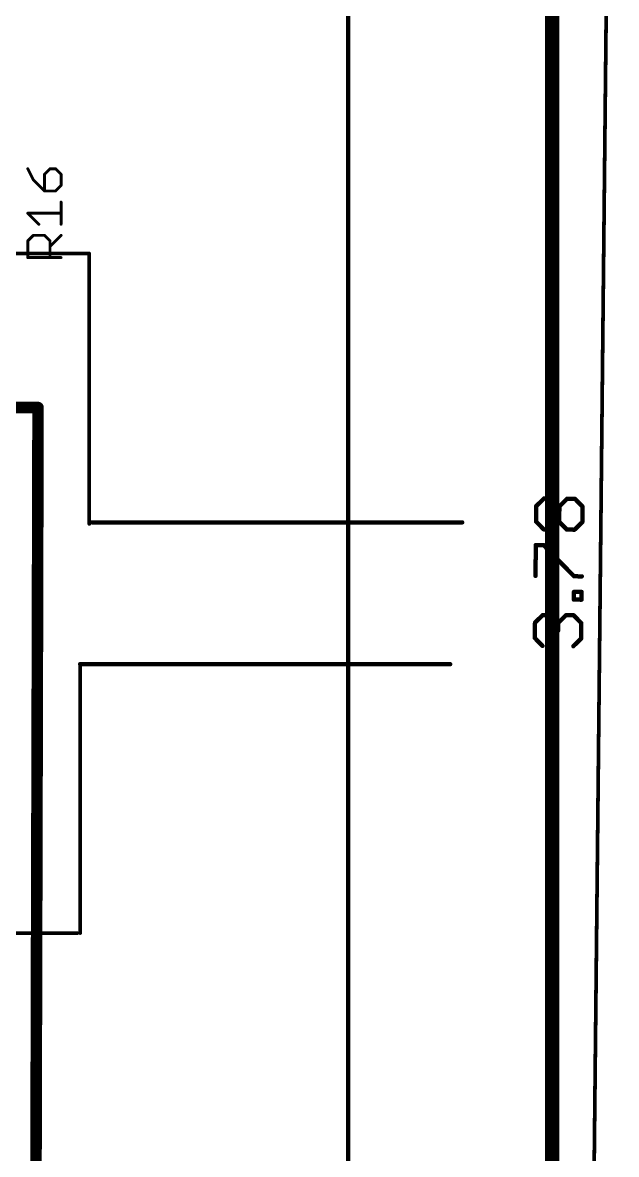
# Model space of a CAD drawing. Extents: x -18 to 155, y -13 to 99.
# Drawn here: x 132.56 to 153.42, y 28.67 to 68.42 of the extents above; entities that cross this region are included whole.
import ezdxf

# ---------------------------------------------------------------- set-up
doc = ezdxf.new("R2010")
doc.units = 0
for name, color, linetype in [('1', 22, 'CONTINUOUS'), ('20', 253, 'CONTINUOUS'), ('21', 253, 'CONTINUOUS'), ('25', 253, 'CONTINUOUS'), ('51', 253, 'CONTINUOUS')]:
    doc.layers.add(name, color=color, linetype=linetype)

msp = doc.modelspace()

# ---------------------------------------------------------------- linework, layer by layer
at = {"layer": '1'}
for points, const_width in [([(151.16, 98.97), (151.16, -1.97)], 0.5), ([(116, 55), (133.1, 54.9)], 0.4064), ([(133.1, 54.9), (133, 17.6)], 0.4064)]:
    msp.add_lwpolyline(points, dxfattribs=dict(at, const_width=const_width))
at = {"layer": '1', "const_width": 0.2032}
for points in [[(133.2016, 54.8997, 1), (132.9984, 54.9003)], [(133.0994, 54.7984, 1), (133.1006, 55.0016)]]:
    msp.add_lwpolyline(points, format="xyb", dxfattribs=at)
at = {"layer": '20', "const_width": 0.1524}
msp.add_lwpolyline([(144, 97), (144, 1)], dxfattribs=at)
at = {"layer": '21'}
for points, const_width in [([(117.1, 60.31), (134.9, 60.31)], 0.127), ([(134.9, 60.31), (134.9, 50.81)], 0.127), ([(135.001, 50.865), (148.001, 50.865)], 0.1524), ([(147.579, 45.885), (134.579, 45.885)], 0.1524), ([(134.58, 36.44), (134.58, 45.838)], 0.127), ([(134.48, 36.44), (116.68, 36.44)], 0.127)]:
    msp.add_lwpolyline(points, dxfattribs=dict(at, const_width=const_width))
for points, const_width in [([(134.9317, 60.31, 1), (134.8683, 60.31)], 0.0635), ([(134.9, 60.2782, 1), (134.9, 60.3418)], 0.0635), ([(135.001, 50.9031, 1), (135.001, 50.8269)], 0.0762), ([(148.001, 50.8269, 1), (148.001, 50.9031)], 0.0762), ([(134.8683, 50.81, 1), (134.9317, 50.81)], 0.0635), ([(134.579, 45.9231, 1), (134.579, 45.8469)], 0.0762), ([(134.6118, 45.838, 1), (134.5483, 45.838)], 0.0635), ([(147.579, 45.8469, 1), (147.579, 45.9231)], 0.0762), ([(134.48, 36.4083, 1), (134.48, 36.4718)], 0.0635), ([(134.5483, 36.44, 1), (134.6118, 36.44)], 0.0635)]:
    msp.add_lwpolyline(points, format="xyb", dxfattribs=dict(at, const_width=const_width))
at = {"layer": '25', "const_width": 0.1016}
for points in [[(132.7398, 63.286), (132.9347, 62.8962)], [(133.5194, 63.286), (133.3245, 63.0911)], [(133.7143, 63.286), (133.5194, 63.286)], [(133.9092, 63.0911), (133.7143, 63.286)], [(132.9347, 62.8962), (133.3245, 62.5064)], [(133.3245, 63.0911), (133.3245, 62.5064)], [(133.9092, 62.7013), (133.9092, 63.0911)], [(133.3245, 62.5064), (133.7143, 62.5064)], [(133.7143, 62.5064), (133.9092, 62.7013)], [(133.9092, 61.337), (133.9092, 62.1166)], [(133.1296, 61.337), (132.7398, 61.7268)], [(132.7398, 61.7268), (133.9092, 61.7268)], [(132.7398, 60.7523), (132.9347, 60.9472)], [(132.9347, 60.9472), (133.3245, 60.9472)], [(133.3245, 60.9472), (133.5194, 60.7523)], [(133.5194, 60.5574), (133.9092, 60.9472)], [(132.7398, 60.1676), (132.7398, 60.7523)], [(133.5194, 60.7523), (133.5194, 60.1676)], [(133.9092, 60.1676), (132.7398, 60.1676)]]:
    msp.add_lwpolyline(points, dxfattribs=at)
at = {"layer": '25', "const_width": 0.0508}
for points in [[(132.7625, 63.2974, 1), (132.7171, 63.2746)], [(133.5194, 63.3114, 1), (133.5194, 63.2606)], [(133.5374, 63.268, 1), (133.5014, 63.304)], [(133.7323, 63.304, 1), (133.6963, 63.268)], [(133.7143, 63.2606, 1), (133.7143, 63.3114)], [(132.9527, 62.9142, 1), (132.9167, 62.8782)], [(132.912, 62.8848, 1), (132.9574, 62.9076)], [(133.3065, 63.1091, 1), (133.3425, 63.0731)], [(133.3499, 63.0911, 1), (133.2991, 63.0911)], [(133.9346, 63.0911, 1), (133.8838, 63.0911)], [(133.8912, 63.0731, 1), (133.9272, 63.1091)], [(133.3245, 62.5318, 1), (133.3245, 62.481)], [(133.2991, 62.5064, 1), (133.3499, 62.5064)], [(133.3065, 62.4884, 1), (133.3425, 62.5244)], [(133.6963, 62.5244, 1), (133.7323, 62.4884)], [(133.7143, 62.481, 1), (133.7143, 62.5318)], [(133.8838, 62.7013, 1), (133.9346, 62.7013)], [(133.9272, 62.6833, 1), (133.8912, 62.7193)], [(133.9346, 62.1166, 1), (133.8838, 62.1166)], [(132.7578, 61.7448, 1), (132.7218, 61.7088)], [(132.7398, 61.7522, 1), (132.7398, 61.7014)], [(133.9092, 61.7014, 1), (133.9092, 61.7522)], [(133.1116, 61.319, 1), (133.1476, 61.355)], [(133.8838, 61.337, 1), (133.9346, 61.337)], [(132.9347, 60.9726, 1), (132.9347, 60.9218)], [(132.9527, 60.9292, 1), (132.9167, 60.9652)], [(133.3425, 60.9652, 1), (133.3065, 60.9292)], [(133.3245, 60.9218, 1), (133.3245, 60.9726)], [(133.9272, 60.9292, 1), (133.8912, 60.9652)], [(132.7218, 60.7703, 1), (132.7578, 60.7343)], [(132.7652, 60.7523, 1), (132.7144, 60.7523)], [(133.5014, 60.5754, 1), (133.5374, 60.5394)], [(133.5448, 60.7523, 1), (133.494, 60.7523)], [(133.5014, 60.7343, 1), (133.5374, 60.7703)], [(132.7398, 60.193, 1), (132.7398, 60.1422)], [(132.7144, 60.1676, 1), (132.7652, 60.1676)], [(133.494, 60.1676, 1), (133.5448, 60.1676)], [(133.9092, 60.1422, 1), (133.9092, 60.193)]]:
    msp.add_lwpolyline(points, format="xyb", dxfattribs=at)
at = {"layer": '51'}
for points, const_width in [([(153.3526, 96.848), (152.3539, 0.978)], 0.13), ([(150.602, 51.4379), (150.876, 51.7062)], 0.1524), ([(150.876, 51.7062), (151.1472, 51.7033)], 0.1524), ([(151.1472, 51.7033), (151.4155, 51.4293)], 0.1524), ([(151.4155, 51.4293), (151.6895, 51.6976)], 0.1524), ([(151.6895, 51.6976), (151.9606, 51.6948)], 0.1524), ([(151.9606, 51.6948), (152.2289, 51.4208)], 0.1524), ([(150.5963, 50.8956), (150.602, 51.4379)], 0.1524), ([(151.4098, 50.887), (151.4155, 51.4293)], 0.1524), ([(152.2289, 51.4208), (152.2232, 50.8785)], 0.1524), ([(150.8647, 50.6216), (150.5963, 50.8956)], 0.1524), ([(151.4098, 50.887), (151.1358, 50.6187)], 0.1524), ([(151.6781, 50.613), (151.4098, 50.887)], 0.1524), ([(152.2232, 50.8785), (151.9493, 50.6102)], 0.1524), ([(151.1358, 50.6187), (150.8647, 50.6216)], 0.1524), ([(151.9493, 50.6102), (151.6781, 50.613)], 0.1524), ([(150.5764, 48.9873), (150.5877, 50.0719)], 0.1524), ([(150.5877, 50.0719), (150.8589, 50.0691)], 0.1524), ([(150.8589, 50.0691), (151.9321, 48.9731)], 0.1524), ([(151.9321, 48.9731), (152.2033, 48.9703)], 0.1524), ([(151.9235, 48.1546), (151.9264, 48.4258)], 0.1524), ([(151.9264, 48.4258), (152.1975, 48.4229)], 0.1524), ([(152.1975, 48.4229), (152.1947, 48.1518)], 0.1524), ([(152.1947, 48.1518), (151.9235, 48.1546)], 0.1524), ([(150.5535, 46.8029), (150.5592, 47.3452)], 0.1524), ([(150.5592, 47.3452), (150.8332, 47.6135)], 0.1524), ([(150.8332, 47.6135), (151.1043, 47.6107)], 0.1524), ([(151.1043, 47.6107), (151.3726, 47.3367)], 0.1524), ([(151.3726, 47.3367), (151.3698, 47.0655)], 0.1524), ([(151.3726, 47.3367), (151.6466, 47.605)], 0.1524), ([(151.6466, 47.605), (151.9178, 47.6021)], 0.1524), ([(151.9178, 47.6021), (152.1861, 47.3282)], 0.1524), ([(152.1861, 47.3282), (152.1804, 46.7859)], 0.1524), ([(150.8218, 46.5289), (150.5535, 46.8029)], 0.1524), ([(152.1804, 46.7859), (151.9064, 46.5175)], 0.1524)]:
    msp.add_lwpolyline(points, dxfattribs=dict(at, const_width=const_width))
at = {"layer": '51', "const_width": 0.0762}
for points in [[(150.8764, 51.7443, 1), (150.8756, 51.6681)], [(150.9027, 51.6789, 1), (150.8494, 51.7334)], [(151.1744, 51.73, 1), (151.1199, 51.6767)], [(151.1468, 51.6652, 1), (151.1476, 51.7414)], [(151.6899, 51.7357, 1), (151.6891, 51.6595)], [(151.7161, 51.6704, 1), (151.6628, 51.7249)], [(151.9878, 51.7215, 1), (151.9334, 51.6681)], [(151.9602, 51.6567, 1), (151.961, 51.7329)], [(150.6401, 51.4375, 1), (150.5639, 51.4383)], [(150.5754, 51.4651, 1), (150.6287, 51.4106)], [(151.3888, 51.4566, 1), (151.4421, 51.4021)], [(151.4536, 51.4289, 1), (151.3774, 51.4297)], [(151.3883, 51.4027, 1), (151.4427, 51.456)], [(152.267, 51.4204, 1), (152.1908, 51.4212)], [(152.2017, 51.3942, 1), (152.2561, 51.4475)], [(150.6236, 50.9222, 1), (150.5691, 50.8689)], [(150.5582, 50.896, 1), (150.6344, 50.8952)], [(151.437, 50.9137, 1), (151.3826, 50.8604)], [(151.3717, 50.8874, 1), (151.4479, 50.8866)], [(151.4364, 50.8598, 1), (151.3831, 50.9143)], [(152.1851, 50.8789, 1), (152.2613, 50.8781)], [(152.2499, 50.8513, 1), (152.1966, 50.9057)], [(150.865, 50.6597, 1), (150.8643, 50.5835)], [(150.8374, 50.5949, 1), (150.8919, 50.6482)], [(151.1091, 50.6459, 1), (151.1625, 50.5915)], [(151.1354, 50.5806, 1), (151.1362, 50.6568)], [(151.6785, 50.6511, 1), (151.6777, 50.5749)], [(151.6509, 50.5864, 1), (151.7053, 50.6397)], [(151.9226, 50.6374, 1), (151.9759, 50.583)], [(151.9489, 50.5721, 1), (151.9497, 50.6483)], [(150.6258, 50.0715, 1), (150.5496, 50.0723)], [(150.5881, 50.11, 1), (150.5873, 50.0338)], [(150.8861, 50.0958, 1), (150.8316, 50.0424)], [(150.8585, 50.031, 1), (150.8593, 50.1072)], [(150.5383, 48.9877, 1), (150.6145, 48.9869)], [(151.9325, 49.0112, 1), (151.9317, 48.935)], [(151.9049, 48.9465, 1), (151.9593, 48.9998)], [(152.2029, 48.9322, 1), (152.2037, 49.0084)], [(151.9645, 48.4254, 1), (151.8883, 48.4262)], [(151.9268, 48.4639, 1), (151.926, 48.3877)], [(152.2356, 48.4225, 1), (152.1594, 48.4233)], [(152.1971, 48.3848, 1), (152.1979, 48.461)], [(151.9239, 48.1927, 1), (151.9231, 48.1165)], [(151.8854, 48.155, 1), (151.9616, 48.1542)], [(152.1566, 48.1522, 1), (152.2328, 48.1514)], [(152.1943, 48.1137, 1), (152.1951, 48.1899)], [(150.5973, 47.3448, 1), (150.5211, 47.3456)], [(150.5325, 47.3724, 1), (150.5858, 47.318)], [(150.8335, 47.6516, 1), (150.8328, 47.5754)], [(150.8598, 47.5863, 1), (150.8065, 47.6407)], [(151.1315, 47.6373, 1), (151.0771, 47.584)], [(151.1039, 47.5726, 1), (151.1047, 47.6488)], [(151.4107, 47.3363, 1), (151.3345, 47.3371)], [(151.346, 47.3639, 1), (151.3993, 47.3095)], [(151.3454, 47.31, 1), (151.3998, 47.3633)], [(151.647, 47.6431, 1), (151.6462, 47.5669)], [(151.6733, 47.5778, 1), (151.6199, 47.6322)], [(151.945, 47.6288, 1), (151.8905, 47.5755)], [(151.9174, 47.564, 1), (151.9182, 47.6402)], [(152.2242, 47.3278, 1), (152.148, 47.3286)], [(152.1588, 47.3015, 1), (152.2133, 47.3548)], [(151.3317, 47.0659, 1), (151.4079, 47.0651)], [(150.5807, 46.8295, 1), (150.5263, 46.7762)], [(150.5154, 46.8033, 1), (150.5916, 46.8025)], [(150.7946, 46.5022, 1), (150.849, 46.5556)], [(151.8797, 46.5448, 1), (151.9331, 46.4903)], [(152.1423, 46.7863, 1), (152.2185, 46.7855)], [(152.207, 46.7586, 1), (152.1537, 46.8131)]]:
    msp.add_lwpolyline(points, format="xyb", dxfattribs=at)

doc.saveas('drawing.dxf')
